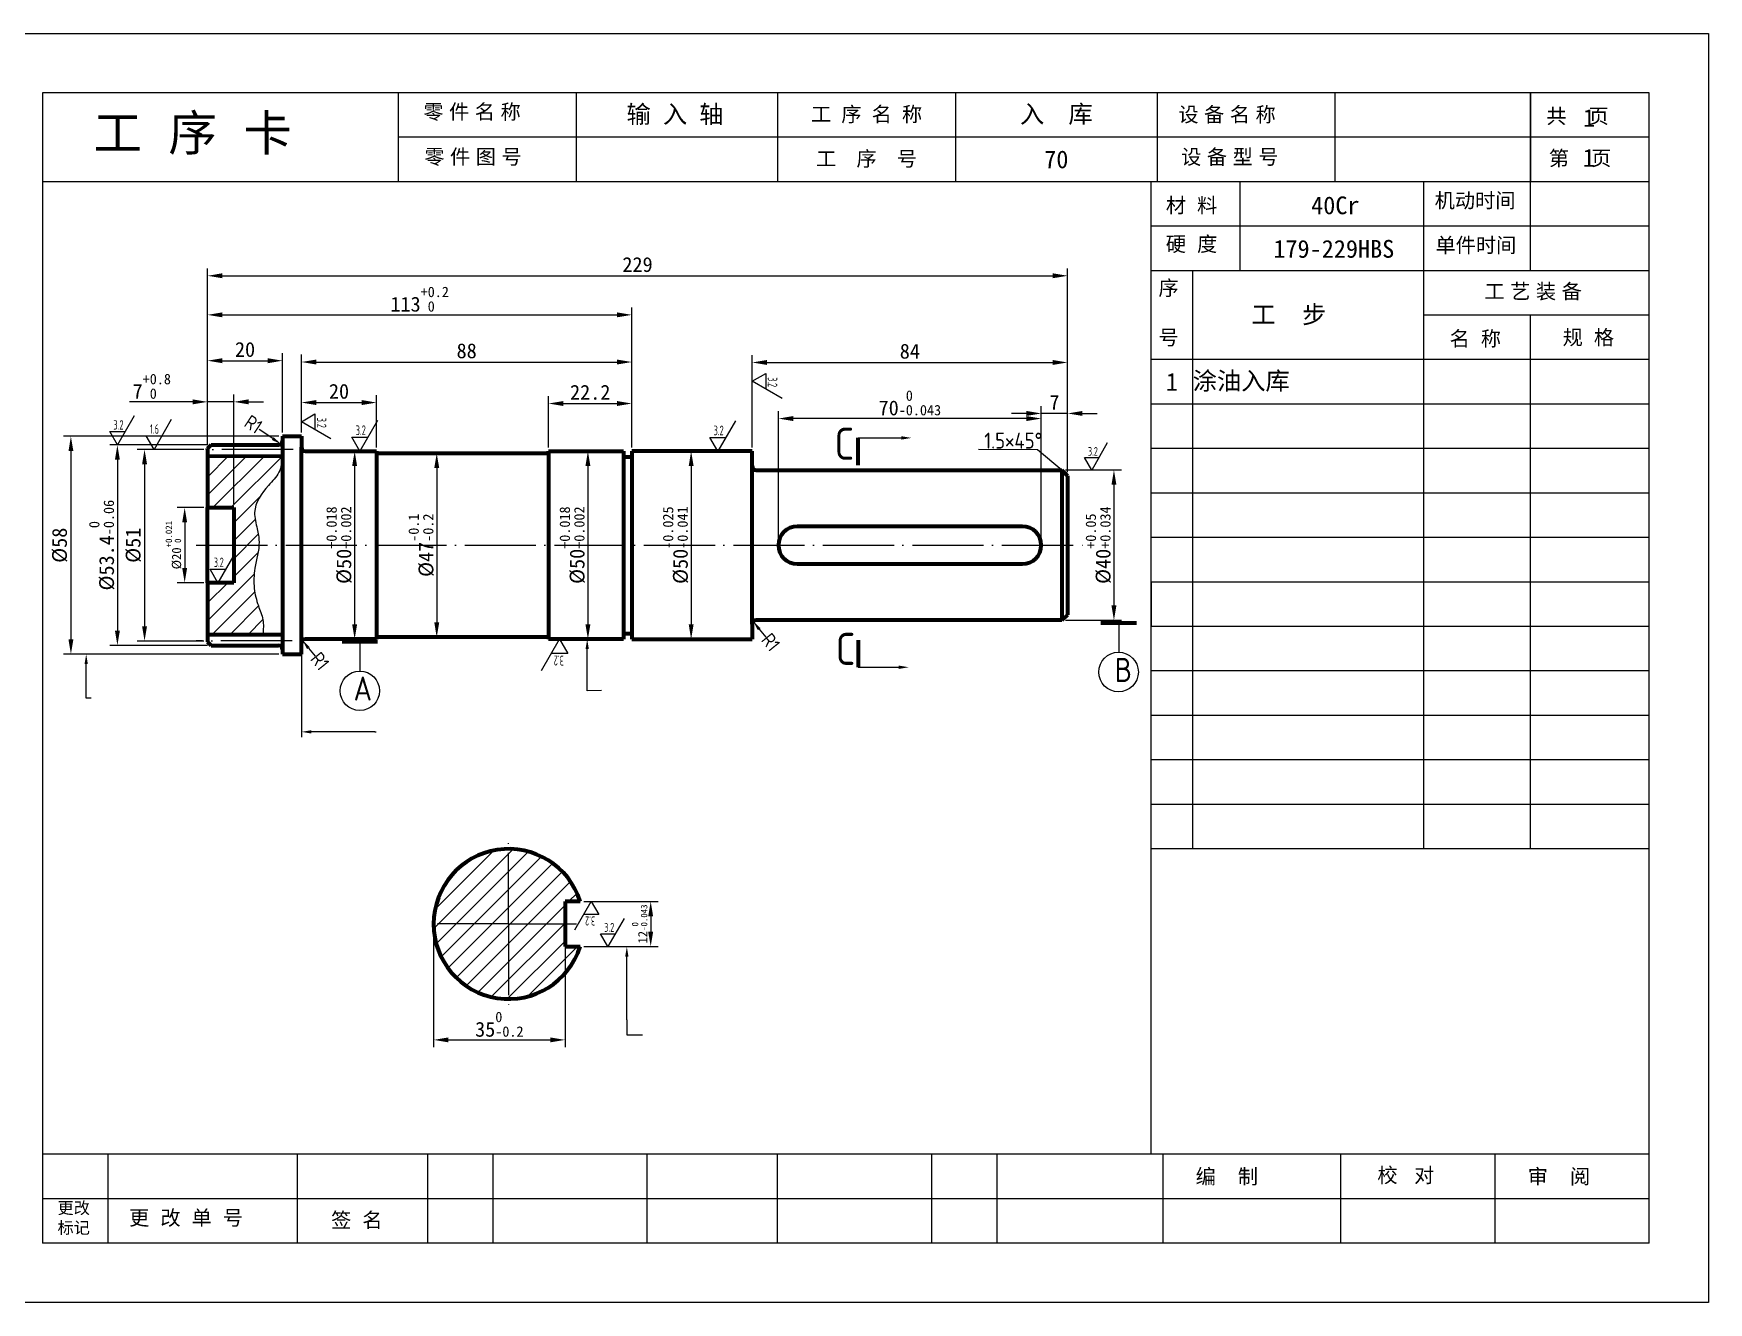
# Model space of a CAD drawing. Header units: millimetres. Extents: x -768 to 1998, y -1210 to -137.
# Drawn here: x 338.1 to 620.6, y -1039.4 to -825.4 of the extents above; entities that cross this region are included whole.
import ezdxf

# ---------------------------------------------------------------- set-up
doc = ezdxf.new("R2010")
doc.units = ezdxf.units.MM
doc.header["$LTSCALE"] = 0.5
doc.header["$MEASUREMENT"] = 0
doc.linetypes.add('ACAD_ISO04W100', pattern=[30, 24, -3, 0, -3])
doc.layers.add('bx', color=4, linetype='Continuous', plot=False)
doc.layers.add('xi', color=7, linetype='Continuous', lineweight=35)
doc.layers.add('粗实线', color=7, linetype='Continuous', lineweight=70)
for name, color, linetype in [('中心线', 255, 'ACAD_ISO04W100'), ('剖面线', 2, 'Continuous'), ('标注线', 3, 'Continuous'), ('细实线', 255, 'Continuous')]:
    doc.layers.add(name, color=color, linetype=linetype)
doc.styles.add('biaozhu', font='gbenor.shx', dxfattribs={"height": 5, "bigfont": 'gbcbig.shx'})
doc.styles.add('gbcbig1', font='gbenor.shx', dxfattribs={"width": 0.7, "height": 5, "bigfont": 'gbcbig.shx'})
doc.styles.get("Standard").update_dxf_attribs({"font": '', "height": 2.5})
doc.styles.get('Standard').set_extended_font_data('SimSun')
doc.dimstyles.new('ISO-25', dxfattribs={"dimtxt": 2.5, "dimasz": 2.5, "dimexe": 1.25, "dimexo": 0.625, "dimtad": 1, "dimdsep": 46, "dimtxsty": 'Standard', "dimcen": 2.5, "dimadec": 0, "dimazin": 0, "dimtp": 0.5, "dimtm": 0.3, "dimtfac": 1, "dimtmove": 0, "dimatfit": 3, "dimfxl": 1, "dimarcsym": 0})

# ---------------------------------------------------------------- blocks, each defined once
blk = doc.blocks.new('gxk1')
at = {"linetype": 'Continuous'}
for p, q in [((84, 7.5), (0, 7.5)), ((0, 0), (0, 7.5)), ((7, 0), (7, 7.5)), ((46, 0), (46, 7.5)), ((64, 0), (64, 7.5)), ((84, 0), (84, 7.5)), ((84, 0), (0, 0))]:
    blk.add_line(p, q, dxfattribs=at)
at = {"linetype": 'Continuous', "flags": 8}
for tag, p in [('XH', (0, 0)), ('GB', (7, 0)), ('MC', (46, 0)), ('GG', (64, 0))]:
    blk.add_attdef(tag, p, '', height=7, dxfattribs=at)
blk = doc.blocks.new('*D273')
at = {"layer": 'Defpoints', "color": 0, "transparency": 16777216}
for p in [(367.4, -905.39), (363.55, -918.06), (367.4, -918.06)]:
    blk.add_point(p, dxfattribs=at)
at = {"layer": '标注线', "color": 0, "lineweight": -2, "transparency": 16777216}
for p, q in [((366.77, -905.39), (362.3, -905.39)), ((363.55, -907.89), (363.55, -915.56)), ((366.77, -918.06), (362.3, -918.06))]:
    blk.add_line(p, q, dxfattribs=at)
at = {"layer": '标注线', "color": 0, "transparency": 16777216}
for points in [[(363.13, -907.89), (363.96, -907.89), (363.55, -905.39)], [(363.13, -915.56), (363.96, -915.56), (363.55, -918.06)]]:
    blk.add_solid(points, dxfattribs=at)
at = {"layer": '标注线', "color": 0, "transparency": 16777216, "insert": (361.67, -911.72), "char_height": 2.5, "attachment_point": 5, "rotation": 90}
blk.add_mtext('{\\H0.625x;%%C20\\H0.7x;\\S+0.021^  0;}', dxfattribs=at)
blk = doc.blocks.new('*D274')
at = {"layer": 'Defpoints', "color": 0, "transparency": 16777216}
for p in [(367.4, -895.58), (356.78, -927.89), (367.4, -927.89)]:
    blk.add_point(p, dxfattribs=at)
at = {"layer": '标注线', "color": 0, "lineweight": -2, "transparency": 16777216}
for p, q in [((366.77, -895.58), (355.53, -895.58)), ((356.78, -898.08), (356.78, -925.39)), ((366.77, -927.89), (355.53, -927.89))]:
    blk.add_line(p, q, dxfattribs=at)
at = {"layer": '标注线', "color": 0, "transparency": 16777216}
for points in [[(356.37, -898.08), (357.2, -898.08), (356.78, -895.58)], [(356.37, -925.39), (357.2, -925.39), (356.78, -927.89)]]:
    blk.add_solid(points, dxfattribs=at)
at = {"layer": '标注线', "color": 0, "transparency": 16777216, "insert": (354.91, -911.74), "char_height": 2.5, "attachment_point": 5, "rotation": 90}
blk.add_mtext('%%C51', dxfattribs=at)
blk = doc.blocks.new('*D275')
at = {"layer": 'Defpoints', "color": 0, "transparency": 16777216}
for p in [(368.03, -894.82), (352.2, -928.64), (368.03, -928.64)]:
    blk.add_point(p, dxfattribs=at)
at = {"layer": '标注线', "color": 0, "lineweight": -2, "transparency": 16777216}
for p, q in [((367.4, -894.82), (350.95, -894.82)), ((352.2, -897.32), (352.2, -926.14)), ((367.4, -928.64), (350.95, -928.64))]:
    blk.add_line(p, q, dxfattribs=at)
at = {"layer": '标注线', "color": 0, "transparency": 16777216}
for points in [[(351.79, -897.32), (352.62, -897.32), (352.2, -894.82)], [(351.79, -926.14), (352.62, -926.14), (352.2, -928.64)]]:
    blk.add_solid(points, dxfattribs=at)
at = {"layer": '标注线', "color": 0, "transparency": 16777216, "insert": (349.58, -911.73), "char_height": 2.5, "attachment_point": 5, "rotation": 90}
blk.add_mtext('%%C53.4{\\H0.7x;\\S 0^ -0.06;}', dxfattribs=at)
blk = doc.blocks.new('*D276')
at = {"layer": 'Defpoints', "color": 0, "transparency": 16777216}
for p in [(380.06, -893.37), (344.36, -930.1), (380.06, -930.1)]:
    blk.add_point(p, dxfattribs=at)
at = {"layer": '标注线', "color": 0, "lineweight": -2, "transparency": 16777216}
for p, q in [((379.44, -893.37), (343.11, -893.37)), ((344.36, -895.87), (344.36, -927.6)), ((379.44, -930.1), (343.11, -930.1))]:
    blk.add_line(p, q, dxfattribs=at)
at = {"layer": '标注线', "color": 0, "transparency": 16777216}
for points in [[(343.95, -895.87), (344.78, -895.87), (344.36, -893.37)], [(343.95, -927.6), (344.78, -927.6), (344.36, -930.1)]]:
    blk.add_solid(points, dxfattribs=at)
at = {"layer": '标注线', "color": 0, "transparency": 16777216, "insert": (342.49, -911.74), "char_height": 2.5, "attachment_point": 5, "rotation": 90}
blk.add_mtext('%%C58', dxfattribs=at)
blk = doc.blocks.new('*D277')
at = {"layer": 'Defpoints', "color": 0, "transparency": 16777216}
for p in [(371.83, -887.56), (367.4, -895.45), (371.83, -905.39)]:
    blk.add_point(p, dxfattribs=at)
at = {"layer": '标注线', "color": 0, "lineweight": -2, "transparency": 16777216}
for p, q in [((367.4, -894.83), (367.4, -886.31)), ((371.83, -904.77), (371.83, -886.31)), ((364.9, -887.56), (354.24, -887.56)), ((371.83, -887.56), (367.4, -887.56)), ((374.33, -887.56), (376.83, -887.56))]:
    blk.add_line(p, q, dxfattribs=at)
at = {"layer": '标注线', "color": 0, "transparency": 16777216}
for points in [[(364.9, -887.14), (364.9, -887.98), (367.4, -887.56)], [(374.33, -887.14), (374.33, -887.98), (371.83, -887.56)]]:
    blk.add_solid(points, dxfattribs=at)
at = {"layer": '标注线', "color": 0, "transparency": 16777216, "insert": (358, -884.94), "char_height": 2.5, "attachment_point": 5}
blk.add_mtext('7{\\H0.7x;\\S+0.8^  0;}', dxfattribs=at)
blk = doc.blocks.new('*D278')
at = {"layer": 'Defpoints', "color": 0, "transparency": 16777216}
for p in [(380.06, -880.62), (367.4, -895.45), (380.06, -893.37)]:
    blk.add_point(p, dxfattribs=at)
at = {"layer": '标注线', "color": 0, "lineweight": -2, "transparency": 16777216}
for p, q in [((367.4, -894.83), (367.4, -879.37)), ((369.9, -880.62), (377.56, -880.62)), ((380.06, -892.74), (380.06, -879.37))]:
    blk.add_line(p, q, dxfattribs=at)
at = {"layer": '标注线', "color": 0, "transparency": 16777216}
for points in [[(369.9, -880.2), (369.9, -881.04), (367.4, -880.62)], [(377.56, -880.2), (377.56, -881.04), (380.06, -880.62)]]:
    blk.add_solid(points, dxfattribs=at)
at = {"layer": '标注线', "color": 0, "transparency": 16777216, "insert": (373.73, -878.74), "char_height": 2.5, "attachment_point": 5}
blk.add_mtext('20', dxfattribs=at)
blk = doc.blocks.new('*D279')
at = {"layer": 'Defpoints', "color": 0, "transparency": 16777216}
for p in [(395.91, -887.68), (383.24, -893.37), (395.91, -895.89)]:
    blk.add_point(p, dxfattribs=at)
at = {"layer": '标注线', "color": 0, "lineweight": -2, "transparency": 16777216}
for p, q in [((383.24, -892.74), (383.24, -886.43)), ((395.91, -895.27), (395.91, -886.43)), ((385.74, -887.68), (393.41, -887.68))]:
    blk.add_line(p, q, dxfattribs=at)
at = {"layer": '标注线', "color": 0, "transparency": 16777216}
for points in [[(385.74, -887.26), (385.74, -888.1), (383.24, -887.68)], [(393.41, -887.26), (393.41, -888.1), (395.91, -887.68)]]:
    blk.add_solid(points, dxfattribs=at)
at = {"layer": '标注线', "color": 0, "transparency": 16777216, "insert": (389.58, -885.8), "char_height": 2.5, "attachment_point": 5}
blk.add_mtext('20', dxfattribs=at)
blk = doc.blocks.new('*D280')
at = {"layer": 'Defpoints', "color": 0, "transparency": 16777216}
for p in [(438.97, -880.84), (383.24, -892.95), (438.97, -895.89)]:
    blk.add_point(p, dxfattribs=at)
at = {"layer": '标注线', "color": 0, "lineweight": -2, "transparency": 16777216}
for p, q in [((383.24, -892.32), (383.24, -879.59)), ((385.74, -880.84), (436.47, -880.84)), ((438.97, -895.27), (438.97, -879.59))]:
    blk.add_line(p, q, dxfattribs=at)
at = {"layer": '标注线', "color": 0, "transparency": 16777216}
for points in [[(385.74, -880.43), (385.74, -881.26), (383.24, -880.84)], [(436.47, -880.43), (436.47, -881.26), (438.97, -880.84)]]:
    blk.add_solid(points, dxfattribs=at)
at = {"layer": '标注线', "color": 0, "transparency": 16777216, "insert": (411.11, -878.97), "char_height": 2.5, "attachment_point": 5}
blk.add_mtext('88', dxfattribs=at)
blk = doc.blocks.new('*D281')
at = {"layer": 'Defpoints', "color": 0, "transparency": 16777216}
for p in [(438.97, -887.84), (424.92, -895.89), (438.97, -895.89)]:
    blk.add_point(p, dxfattribs=at)
at = {"layer": '标注线', "color": 0, "lineweight": -2, "transparency": 16777216}
for p, q in [((424.92, -895.27), (424.92, -886.59)), ((438.97, -895.27), (438.97, -886.59)), ((427.42, -887.84), (436.47, -887.84))]:
    blk.add_line(p, q, dxfattribs=at)
at = {"layer": '标注线', "color": 0, "transparency": 16777216}
for points in [[(427.42, -887.42), (427.42, -888.26), (424.92, -887.84)], [(436.47, -887.42), (436.47, -888.26), (438.97, -887.84)]]:
    blk.add_solid(points, dxfattribs=at)
at = {"layer": '标注线', "color": 0, "transparency": 16777216, "insert": (431.95, -885.96), "char_height": 2.5, "attachment_point": 5}
blk.add_mtext('22.2', dxfattribs=at)
blk = doc.blocks.new('*D282')
at = {"layer": 'Defpoints', "color": 0, "transparency": 16777216}
for p in [(438.97, -872.89), (367.4, -895.45), (438.97, -895.89)]:
    blk.add_point(p, dxfattribs=at)
at = {"layer": '标注线', "color": 0, "lineweight": -2, "transparency": 16777216}
for p, q in [((367.4, -894.83), (367.4, -871.64)), ((369.9, -872.89), (436.47, -872.89)), ((438.97, -895.27), (438.97, -871.64))]:
    blk.add_line(p, q, dxfattribs=at)
at = {"layer": '标注线', "color": 0, "transparency": 16777216}
for points in [[(369.9, -872.47), (369.9, -873.3), (367.4, -872.89)], [(436.47, -872.47), (436.47, -873.3), (438.97, -872.89)]]:
    blk.add_solid(points, dxfattribs=at)
at = {"layer": '标注线', "color": 0, "transparency": 16777216, "insert": (403.18, -870.26), "char_height": 2.5, "attachment_point": 5}
blk.add_mtext('113{\\H0.7x;\\S+0.2^  0;}', dxfattribs=at)
blk = doc.blocks.new('*D283')
at = {"layer": 'Defpoints', "color": 0, "transparency": 16777216}
for p in [(512.47, -866.3), (367.4, -895.45), (512.47, -900.02)]:
    blk.add_point(p, dxfattribs=at)
at = {"layer": '标注线', "color": 0, "lineweight": -2, "transparency": 16777216}
for p, q in [((367.4, -894.83), (367.4, -865.05)), ((369.9, -866.3), (509.97, -866.3)), ((512.47, -899.39), (512.47, -865.05))]:
    blk.add_line(p, q, dxfattribs=at)
at = {"layer": '标注线', "color": 0, "transparency": 16777216}
for points in [[(369.9, -865.88), (369.9, -866.71), (367.4, -866.3)], [(509.97, -865.88), (509.97, -866.71), (512.47, -866.3)]]:
    blk.add_solid(points, dxfattribs=at)
at = {"layer": '标注线', "color": 0, "transparency": 16777216, "insert": (439.93, -864.42), "char_height": 2.5, "attachment_point": 5}
blk.add_mtext('229', dxfattribs=at)
blk = doc.blocks.new('*D284')
at = {"layer": 'Defpoints', "color": 0, "transparency": 16777216}
for p in [(512.47, -880.92), (459.25, -895.89), (512.47, -900.02)]:
    blk.add_point(p, dxfattribs=at)
at = {"layer": '标注线', "color": 0, "lineweight": -2, "transparency": 16777216}
for p, q in [((459.25, -895.27), (459.25, -879.67)), ((461.75, -880.92), (509.97, -880.92)), ((512.47, -899.39), (512.47, -879.67))]:
    blk.add_line(p, q, dxfattribs=at)
at = {"layer": '标注线', "color": 0, "transparency": 16777216}
for points in [[(461.75, -880.5), (461.75, -881.33), (459.25, -880.92)], [(509.97, -880.5), (509.97, -881.33), (512.47, -880.92)]]:
    blk.add_solid(points, dxfattribs=at)
at = {"layer": '标注线', "color": 0, "transparency": 16777216, "insert": (485.86, -879.04), "char_height": 2.5, "attachment_point": 5}
blk.add_mtext('84', dxfattribs=at)
blk = doc.blocks.new('*D285')
at = {"layer": 'Defpoints', "color": 0, "transparency": 16777216}
for p in [(463.69, -890.38), (463.69, -911.74), (508.03, -911.73)]:
    blk.add_point(p, dxfattribs=at)
at = {"layer": '标注线', "color": 0, "lineweight": -2, "transparency": 16777216}
for p, q in [((463.69, -911.11), (463.69, -889.13)), ((508.03, -911.1), (508.03, -889.13)), ((505.53, -890.38), (466.19, -890.38))]:
    blk.add_line(p, q, dxfattribs=at)
at = {"layer": '标注线', "color": 0, "transparency": 16777216}
for points in [[(466.19, -889.96), (466.19, -890.79), (463.69, -890.38)], [(505.53, -889.96), (505.53, -890.79), (508.03, -890.38)]]:
    blk.add_solid(points, dxfattribs=at)
at = {"layer": '标注线', "color": 0, "transparency": 16777216, "insert": (485.86, -887.75), "char_height": 2.5, "attachment_point": 5}
blk.add_mtext('70{\\H0.7x;\\S 0^ -0.043;}', dxfattribs=at)
blk = doc.blocks.new('*D286')
at = {"layer": 'Defpoints', "color": 0, "transparency": 16777216}
for p in [(508.03, -889.51), (508.03, -900.02), (512.47, -900.02)]:
    blk.add_point(p, dxfattribs=at)
at = {"layer": '标注线', "color": 0, "lineweight": -2, "transparency": 16777216}
for p, q in [((505.53, -889.51), (503.03, -889.51)), ((508.03, -899.39), (508.03, -888.26)), ((512.47, -889.51), (508.03, -889.51)), ((512.47, -899.39), (512.47, -888.26)), ((514.97, -889.51), (517.47, -889.51))]:
    blk.add_line(p, q, dxfattribs=at)
at = {"layer": '标注线', "color": 0, "transparency": 16777216}
for points in [[(505.53, -889.1), (505.53, -889.93), (508.03, -889.51)], [(514.97, -889.1), (514.97, -889.93), (512.47, -889.51)]]:
    blk.add_solid(points, dxfattribs=at)
at = {"layer": '标注线', "color": 0, "transparency": 16777216, "insert": (510.25, -887.64), "char_height": 2.5, "attachment_point": 5}
blk.add_mtext('7', dxfattribs=at)
blk = doc.blocks.new('*D287')
at = {"layer": 'Defpoints', "color": 0, "transparency": 16777216}
for p in [(392.22, -895.89), (392.22, -927.57), (392.22, -927.57)]:
    blk.add_point(p, dxfattribs=at)
at = {"layer": '标注线', "color": 0, "lineweight": -2, "transparency": 16777216}
for p, q in [((392.84, -895.89), (393.47, -895.89)), ((392.22, -898.39), (392.22, -925.07)), ((391.59, -927.57), (390.97, -927.57))]:
    blk.add_line(p, q, dxfattribs=at)
at = {"layer": '标注线', "color": 0, "transparency": 16777216}
for points in [[(391.8, -898.39), (392.63, -898.39), (392.22, -895.89)], [(391.8, -925.07), (392.63, -925.07), (392.22, -927.57)]]:
    blk.add_solid(points, dxfattribs=at)
at = {"layer": '标注线', "color": 0, "transparency": 16777216, "insert": (389.6, -911.73), "char_height": 2.5, "attachment_point": 5, "rotation": 90}
blk.add_mtext('%%C50{\\H0.7x;\\S+0.018^ +0.002;}', dxfattribs=at)
blk = doc.blocks.new('*D288')
at = {"layer": 'Defpoints', "color": 0, "transparency": 16777216}
for p in [(409.58, -896.22), (406.06, -927.26), (409.58, -927.26)]:
    blk.add_point(p, dxfattribs=at)
at = {"layer": '标注线', "color": 0, "lineweight": -2, "transparency": 16777216}
for p, q in [((408.95, -896.22), (404.81, -896.22)), ((406.06, -898.72), (406.06, -924.76)), ((408.95, -927.26), (404.81, -927.26))]:
    blk.add_line(p, q, dxfattribs=at)
at = {"layer": '标注线', "color": 0, "transparency": 16777216}
for points in [[(405.65, -898.72), (406.48, -898.72), (406.06, -896.22)], [(405.65, -924.76), (406.48, -924.76), (406.06, -927.26)]]:
    blk.add_solid(points, dxfattribs=at)
at = {"layer": '标注线', "color": 0, "transparency": 16777216, "insert": (403.45, -911.74), "char_height": 2.5, "attachment_point": 5, "rotation": 90}
blk.add_mtext('%%C47{\\H0.7x;\\S-0.1^ -0.2;}', dxfattribs=at)
blk = doc.blocks.new('*D289')
at = {"layer": 'Defpoints', "color": 0, "transparency": 16777216}
for p in [(431.56, -895.89), (431.56, -927.57), (431.56, -927.57)]:
    blk.add_point(p, dxfattribs=at)
at = {"layer": '标注线', "color": 0, "lineweight": -2, "transparency": 16777216}
for p, q in [((432.18, -895.89), (432.81, -895.89)), ((431.56, -898.39), (431.56, -925.07)), ((430.93, -927.57), (430.31, -927.57))]:
    blk.add_line(p, q, dxfattribs=at)
at = {"layer": '标注线', "color": 0, "transparency": 16777216}
for points in [[(431.14, -898.39), (431.98, -898.39), (431.56, -895.89)], [(431.14, -925.07), (431.98, -925.07), (431.56, -927.57)]]:
    blk.add_solid(points, dxfattribs=at)
at = {"layer": '标注线', "color": 0, "transparency": 16777216, "insert": (428.94, -911.73), "char_height": 2.5, "attachment_point": 5, "rotation": 90}
blk.add_mtext('%%C50{\\H0.7x;\\S+0.018^ +0.002;}', dxfattribs=at)
blk = doc.blocks.new('*D290')
at = {"layer": 'Defpoints', "color": 0, "transparency": 16777216}
for p in [(453.47, -895.89), (448.97, -927.57), (453.47, -927.57)]:
    blk.add_point(p, dxfattribs=at)
at = {"layer": '标注线', "color": 0, "lineweight": -2, "transparency": 16777216}
for p, q in [((452.85, -895.89), (447.72, -895.89)), ((448.97, -898.39), (448.97, -925.07)), ((452.85, -927.57), (447.72, -927.57))]:
    blk.add_line(p, q, dxfattribs=at)
at = {"layer": '标注线', "color": 0, "transparency": 16777216}
for points in [[(448.56, -898.39), (449.39, -898.39), (448.97, -895.89)], [(448.56, -925.07), (449.39, -925.07), (448.97, -927.57)]]:
    blk.add_solid(points, dxfattribs=at)
at = {"layer": '标注线', "color": 0, "transparency": 16777216, "insert": (446.36, -911.73), "char_height": 2.5, "attachment_point": 5, "rotation": 90}
blk.add_mtext('%%C50{\\H0.7x;\\S-0.025^ -0.041;}', dxfattribs=at)
blk = doc.blocks.new('*D291')
at = {"layer": 'Defpoints', "color": 0, "transparency": 16777216}
for p in [(511.51, -899.05), (511.51, -924.4), (520.28, -924.4)]:
    blk.add_point(p, dxfattribs=at)
at = {"layer": '标注线', "color": 0, "lineweight": -2, "transparency": 16777216}
for p, q in [((512.14, -899.05), (521.53, -899.05)), ((520.28, -901.55), (520.28, -921.9)), ((512.14, -924.4), (521.53, -924.4))]:
    blk.add_line(p, q, dxfattribs=at)
at = {"layer": '标注线', "color": 0, "transparency": 16777216}
for points in [[(519.87, -901.55), (520.7, -901.55), (520.28, -899.05)], [(519.87, -921.9), (520.7, -921.9), (520.28, -924.4)]]:
    blk.add_solid(points, dxfattribs=at)
at = {"layer": '标注线', "color": 0, "transparency": 16777216, "insert": (517.66, -911.73), "char_height": 2.5, "attachment_point": 5, "rotation": 90}
blk.add_mtext('%%C40{\\H0.7x;\\S+0.05^ +0.034;}', dxfattribs=at)
blk = doc.blocks.new('粗糙度3.2')
at = {"layer": '标注线'}
for p, q in [((6.3, 10.95), (0, 0)), ((0, 0), (-2.89, 4.98)), ((-2.89, 4.98), (2.86, 4.98))]:
    blk.add_line(p, q, dxfattribs=at)
at = {"layer": '标注线', "insert": (-1.52, 9.25), "char_height": 3.5, "attachment_point": 1, "style": 'gbcbig1'}
blk.add_mtext_dynamic_manual_height_columns('3.2', width=18.0586, gutter_width=25, heights=[0], dxfattribs=at)
blk = doc.blocks.new('*D294')
at = {"layer": 'Defpoints', "color": 0, "transparency": 16777216}
for p in [(405.54, -975.6), (427.7, -975.61), (427.7, -995.16)]:
    blk.add_point(p, dxfattribs=at)
at = {"layer": '标注线', "color": 0, "lineweight": -2, "transparency": 16777216}
for p, q in [((405.54, -976.23), (405.54, -996.41)), ((427.7, -976.24), (427.7, -996.41)), ((408.04, -995.16), (425.2, -995.16))]:
    blk.add_line(p, q, dxfattribs=at)
at = {"layer": '标注线', "color": 0, "transparency": 16777216}
for points in [[(408.04, -994.74), (408.04, -995.57), (405.54, -995.16)], [(425.2, -994.74), (425.2, -995.57), (427.7, -995.16)]]:
    blk.add_solid(points, dxfattribs=at)
at = {"layer": '标注线', "color": 0, "transparency": 16777216, "insert": (416.62, -992.54), "char_height": 2.5, "attachment_point": 5}
blk.add_mtext('35{\\H0.7x;\\S0^ -0.2;}', dxfattribs=at)
blk = doc.blocks.new('*D295')
at = {"layer": 'Defpoints', "color": 0, "transparency": 16777216}
for p in [(430.26, -971.81), (430.27, -979.42), (442.15, -979.42)]:
    blk.add_point(p, dxfattribs=at)
at = {"layer": '标注线', "color": 0, "lineweight": -2, "transparency": 16777216}
for p, q in [((430.88, -971.81), (443.4, -971.81)), ((442.15, -974.31), (442.15, -976.92)), ((430.9, -979.42), (443.4, -979.42))]:
    blk.add_line(p, q, dxfattribs=at)
at = {"layer": '标注线', "color": 0, "transparency": 16777216}
for points in [[(441.73, -974.31), (442.56, -974.31), (442.15, -971.81)], [(441.73, -976.92), (442.56, -976.92), (442.15, -979.42)]]:
    blk.add_solid(points, dxfattribs=at)
at = {"layer": '标注线', "color": 0, "transparency": 16777216, "insert": (440.27, -975.61), "char_height": 2.5, "attachment_point": 5, "rotation": 90}
blk.add_mtext('{\\H0.625x;12\\H0.7x;\\S 0^ -0.043;}', dxfattribs=at)

msp = doc.modelspace()

# ---------------------------------------------------------------- hatches: boundary and pattern name
at = {"layer": '剖面线'}
h = msp.add_hatch(dxfattribs=at)
h.set_pattern_fill('ANSI31', color=256, scale=0.675523)
h.set_pattern_definition([(45, (309.9743, -1042.5975), (-1.516593, 1.516593), [])])
edge = h.paths.add_edge_path()
edge.add_line((367.39514, -896.68046), (380.0612, -896.7041))
edge.add_spline(control_points=[(380.0612, -896.7041), (379.95699, -897.66931), (379.74799, -899.60521), (377.07443, -902.11637), (374.83725, -905.41456), (375.7768, -908.79161), (376.35405, -911.92324), (375.28515, -915.2397), (375.11909, -918.90034), (375.84045, -921.79153), (376.95979, -924.25053), (376.81095, -925.93124), (376.73695, -926.76691)], knot_values=[0, 0, 0, 0, 2.807223321, 5.63037641, 10.774425113, 13.543407213, 15.776166075, 20.267884663, 23.689929545, 26.653393038, 29.153542755, 31.625985749, 31.625985749, 31.625985749, 31.625985749], degree=3, periodic=0)
edge.add_line((376.73695, -926.76691), (367.39514, -926.76691))
edge.add_line((367.39514, -926.76691), (367.39514, -918.05671))
edge.add_line((367.39514, -918.05671), (371.82725, -918.05671))
edge.add_line((371.82725, -918.05671), (371.82725, -905.39065))
edge.add_line((371.82725, -905.39065), (367.39514, -905.39065))
edge.add_line((367.39514, -905.39065), (367.39514, -896.68046))
h = msp.add_hatch(dxfattribs=at)
h.set_pattern_fill('ANSI31', color=256, scale=0.675523)
h.set_pattern_definition([(45, (363.0448, -1024.9366), (-1.516593, 1.516593), [])])
edge = h.paths.add_edge_path()
edge.add_arc((418.18978, -975.60648), 12.6539, 17.481332, 342.4641439)
edge.add_line((430.25563, -979.41913), (427.69844, -979.41913))
edge.add_line((427.69844, -979.41913), (427.69844, -971.80531))
edge.add_line((427.69844, -971.80531), (430.25925, -971.80531))

# ---------------------------------------------------------------- linework, layer by layer
at = {"color": 0, "linetype": 'ByBlock'}
for p, q in [((610.56291, -835.44169), (339.56291, -835.44169)), ((339.56291, -835.44169), (339.56291, -1029.44169)), ((399.56291, -835.44169), (399.56291, -850.44169)), ((429.56291, -835.44169), (429.56291, -850.44169)), ((463.56291, -835.44169), (463.56291, -850.44169)), ((493.56291, -835.44169), (493.56291, -850.44169)), ((527.56291, -835.44169), (527.56291, -850.44169)), ((557.56291, -835.44169), (557.56291, -850.44169)), ((590.56291, -865.44169), (590.56291, -835.44169)), ((590.56291, -835.44169), (590.56291, -850.44169)), ((610.56291, -1029.44169), (610.56291, -835.44169)), ((610.56291, -842.94169), (399.56291, -842.94169)), ((610.56291, -850.44169), (339.56291, -850.44169)), ((526.56291, -1014.44169), (526.56291, -850.44169)), ((541.56291, -865.44169), (541.56291, -850.44169)), ((572.56291, -880.44169), (572.56291, -850.44169)), ((610.56291, -857.94169), (526.56291, -857.94169)), ((610.56291, -865.44169), (526.56291, -865.44169)), ((533.56291, -880.44169), (533.56291, -865.44169)), ((610.56291, -872.94169), (572.56291, -872.94169)), ((590.56291, -880.44169), (590.56291, -872.94169)), ((610.56291, -880.44169), (526.56291, -880.44169)), ((526.56291, -917.94169), (526.56291, -925.44169)), ((610.56291, -1014.44169), (339.56291, -1014.44169)), ((350.56291, -1014.44169), (350.56291, -1029.44169)), ((382.56291, -1029.44169), (382.56291, -1014.44169)), ((404.56291, -1029.44169), (404.56291, -1014.44169)), ((415.56291, -1029.44169), (415.56291, -1014.44169)), ((441.56291, -1029.44169), (441.56291, -1014.44169)), ((463.56291, -1029.44169), (463.56291, -1014.44169)), ((489.56291, -1029.44169), (489.56291, -1014.44169)), ((500.56291, -1029.44169), (500.56291, -1014.44169)), ((528.56291, -1029.44169), (528.56291, -1014.44169)), ((558.56291, -1029.44169), (558.56291, -1014.44169)), ((584.56291, -1029.44169), (584.56291, -1014.44169)), ((610.56291, -1021.94169), (339.56291, -1021.94169)), ((610.56291, -1029.44169), (339.56291, -1029.44169))]:
    msp.add_line(p, q, dxfattribs=at)
at = {"layer": 'bx', "color": 0, "linetype": 'ByBlock'}
msp.add_lwpolyline([(309.56291, -825.44169), (620.56291, -825.44169), (620.56291, -1039.44169), (309.56291, -1039.44169)], close=True, dxfattribs=at)
at = {"layer": '中心线'}
for p, q in [((381.82499, -895.58408), (365.5003, -895.58408)), ((365.5003, -911.72976), (515.70692, -911.72976)), ((381.65814, -927.88693), (365.5003, -927.88693)), ((418.18978, -975.60648), (418.18978, -961.04558)), ((418.18978, -975.60648), (404.78469, -975.60648)), ((418.18978, -975.60648), (429.66421, -975.60648)), ((418.18978, -975.60648), (418.18978, -990.17886))]:
    msp.add_line(p, q, dxfattribs=at)
at = {"layer": '标注线'}
for p, q in [((459.25143, -884.09749), (461.54422, -882.76467)), ((464.29973, -886.99955), (459.25143, -884.09749)), ((461.54422, -882.76467), (461.54422, -885.41464)), ((383.24291, -890.91352), (385.50666, -889.59759)), ((385.50666, -889.59759), (385.50666, -892.21398)), ((361.29177, -890.5511), (358.39852, -895.58408)), ((378.4031, -893.75807), (376.10376, -892.23575)), ((388.22725, -893.7788), (383.24291, -890.91352)), ((396.08934, -890.70955), (393.10893, -895.89415)), ((456.42756, -890.75335), (453.47233, -895.89415)), ((358.39852, -895.58408), (357.06975, -893.29825)), ((357.06975, -893.29825), (359.71167, -893.29825)), ((393.10893, -895.89415), (391.74013, -893.53945)), ((391.74013, -893.53945), (394.46164, -893.53945)), ((453.47233, -895.89415), (452.11509, -893.55934)), ((452.11509, -893.55934), (454.81361, -893.55934)), ((477.13658, -898.24159), (477.13658, -893.64385)), ((477.13658, -893.64385), (484.45087, -893.64385)), ((519.1669, -894.46576), (516.53072, -899.05154)), ((507.37772, -895.63205), (497.41646, -895.6084)), ((511.5126, -899.05154), (507.37772, -895.63205)), ((516.53072, -899.05154), (515.32002, -896.96881)), ((515.32002, -896.96881), (517.7272, -896.96881)), ((372.05859, -913.03257), (369.17042, -918.05671)), ((369.17042, -918.05671), (367.84398, -915.77489)), ((367.84398, -915.77489), (370.48126, -915.77489)), ((460.44926, -925.89353), (461.58994, -927.25669)), ((384.4166, -929.08606), (385.55728, -930.44922)), ((423.72794, -932.85648), (426.76957, -927.56538)), ((426.76957, -927.56538), (428.16649, -929.96845)), ((431.44082, -936.27557), (431.44082, -929.25418)), ((477.13658, -927.76803), (477.13658, -932.31397)), ((346.93625, -937.503), (346.93625, -931.79212)), ((383.24291, -930.10332), (383.24291, -944.11637)), ((428.16649, -929.96845), (425.38908, -929.96845)), ((477.13658, -932.31397), (483.98773, -932.31397)), ((347.76314, -937.503), (346.93625, -937.503)), ((433.85986, -936.26375), (431.44082, -936.27557)), ((395.60973, -943.21049), (384.93172, -943.21049)), ((395.60973, -943.21049), (395.84885, -943.21049)), ((429.34112, -976.61655), (432.1069, -971.80531)), ((432.1069, -971.80531), (433.37714, -973.99044)), ((433.37714, -973.99044), (430.85161, -973.99044)), ((434.94275, -979.41913), (433.69544, -977.27342)), ((433.69544, -977.27342), (436.1754, -977.27342)), ((437.65864, -974.69469), (434.94275, -979.41913)), ((438.12446, -991.78595), (438.12446, -981.10794)), ((438.12446, -991.78595), (438.12446, -994.30158)), ((438.12446, -994.30158), (440.76914, -994.29618))]:
    msp.add_line(p, q, dxfattribs=at)
for points in [[(378.55848, -893.52338), (378.24772, -893.99276), (379.81126, -894.69037)], [(484.45087, -893.36238), (484.45087, -893.92531), (486.13968, -893.64385)], [(460.675, -925.72541), (460.22352, -926.06165), (459.44053, -924.53908)], [(384.64234, -928.91794), (384.19086, -929.25419), (383.40787, -927.73161)], [(431.15935, -929.25418), (431.72228, -929.25418), (431.44082, -927.56538)], [(346.65478, -931.79212), (347.21771, -931.79212), (346.93625, -930.10332)], [(483.98773, -932.0325), (483.98773, -932.59543), (485.67654, -932.31397)], [(384.93172, -943.49196), (384.93172, -942.92902), (383.24291, -943.21049)], [(437.843, -981.10794), (438.40593, -981.10794), (438.12446, -979.41913)]]:
    msp.add_solid(points, dxfattribs=at)
at = {"layer": '粗实线'}
for p, q in [((367.39514, -895.45303), (368.02675, -894.82142)), ((367.39514, -895.58408), (367.39514, -895.45303)), ((368.02675, -894.82142), (379.38568, -894.82142)), ((380.0612, -893.36837), (380.0612, -894.1459)), ((380.0612, -893.36837), (383.24291, -893.36837)), ((380.0612, -894.1459), (380.0612, -926.76691)), ((383.24291, -893.36837), (383.24291, -895.21863)), ((383.24291, -928.2409), (383.24291, -895.21863)), ((477.13658, -898.24159), (477.13658, -893.64385)), ((367.39514, -895.58408), (367.39514, -896.68046)), ((367.39514, -896.68046), (367.39514, -905.39065)), ((367.39514, -896.68046), (380.0612, -896.7041)), ((383.91844, -895.89415), (395.90897, -895.89415)), ((395.90897, -895.89415), (395.90897, -927.56538)), ((395.90897, -896.2157), (424.92269, -896.2157)), ((424.92269, -896.2157), (424.92269, -895.89415)), ((424.92269, -895.89415), (437.58943, -895.89415)), ((424.92269, -896.2157), (424.92269, -927.56538)), ((437.58943, -895.89415), (437.58943, -926.62437)), ((437.58943, -896.83515), (438.97155, -896.83515)), ((438.97155, -895.89415), (438.97155, -927.56538)), ((459.25143, -895.89415), (438.97155, -895.89415)), ((459.25143, -898.37602), (459.25143, -895.89415)), ((459.25143, -925.07134), (459.25143, -898.37602)), ((459.92695, -899.05154), (511.5126, -899.05154)), ((511.5126, -899.05154), (511.5126, -924.39582)), ((511.5126, -899.05154), (512.46576, -900.01687)), ((512.46576, -900.01687), (512.46576, -923.45482)), ((367.39514, -905.39065), (371.82725, -905.39065)), ((367.39514, -918.05671), (367.39514, -905.39065)), ((371.82725, -905.39065), (371.82725, -918.05671)), ((504.8641, -908.57237), (466.85377, -908.57237)), ((466.85377, -914.89932), (504.8641, -914.89932)), ((371.82725, -918.05671), (367.39514, -918.05671)), ((367.39514, -918.05671), (367.39514, -926.76691)), ((512.46576, -923.45482), (511.5126, -924.39582)), ((437.58943, -926.62437), (437.58943, -927.56538)), ((437.58943, -926.62437), (438.97155, -926.62437)), ((459.25143, -925.07134), (459.25143, -927.56538)), ((511.5126, -924.39582), (459.92695, -924.39582)), ((518.09017, -924.80114), (524.08341, -924.80114)), ((367.39514, -926.76691), (376.73695, -926.76691)), ((367.39514, -926.76691), (367.39514, -928.01798)), ((367.39514, -928.01798), (368.02675, -928.63811)), ((368.02675, -928.63811), (379.38568, -928.63811)), ((376.73695, -926.76691), (380.0612, -926.76691)), ((380.0612, -926.76691), (380.0612, -929.31363)), ((380.0612, -929.31363), (380.0612, -930.10332)), ((383.24291, -930.10332), (383.24291, -928.2409)), ((395.90897, -927.56538), (383.91844, -927.56538)), ((390.09407, -927.95853), (396.07583, -927.95853)), ((424.92269, -927.25599), (395.90897, -927.25599)), ((437.58943, -927.56538), (424.92269, -927.56538)), ((438.97155, -927.56538), (459.25143, -927.56538)), ((477.13658, -927.76803), (477.13658, -932.31397)), ((380.0612, -930.10332), (383.24291, -930.10332)), ((430.25925, -971.80531), (427.69844, -971.80531)), ((427.69844, -971.80531), (427.69844, -979.41913)), ((427.69844, -979.41913), (430.25563, -979.41913))]:
    msp.add_line(p, q, dxfattribs=at)
for centre, radius, start, end in [((379.38568, -894.1459), 0.67552, 270, 0), ((383.91844, -895.21863), 0.67552, 180, 270), ((459.92695, -898.37602), 0.67552, 180, 270), ((466.85377, -911.73584), 3.16347, 90, 270), ((504.8641, -911.73584), 3.16347, 270, 90), ((459.92695, -925.07134), 0.67552, 90, 180), ((379.38568, -929.31363), 0.67552, 0, 90), ((383.91844, -928.2409), 0.67552, 90, 180), ((418.18978, -975.60648), 12.6539, 17.481332, 342.4641439)]:
    msp.add_arc(centre, radius, start, end, dxfattribs=at)
at = {"layer": '细实线'}
for p, q in [((521.08679, -924.80114), (521.09287, -929.78177)), ((393.09677, -927.97069), (393.09677, -932.96348))]:
    msp.add_line(p, q, dxfattribs=at)
for centre, radius in [((521.0635, -933.11818), 3.33654), ((393.09472, -936.28518), 3.3217)]:
    msp.add_circle(centre, radius, dxfattribs=at)
msp.add_spline([(380.0612, -896.7041), (379.45323, -899.4447), (377.69011, -901.64961), (375.34882, -906.22996), (375.77771, -908.96552), (376.09351, -911.17583), (375.40212, -915.61402), (375.28897, -919.03419), (375.97428, -921.91733), (376.74877, -924.29449), (376.73695, -926.76691)], degree=3, dxfattribs=at)

# ---------------------------------------------------------------- block references
at = {"color": 0, "linetype": 'ByBlock'}
for p in [(526.56291, -887.94169), (526.56291, -895.44169), (526.56291, -902.94169), (526.56291, -910.44169), (526.56291, -917.94169), (526.56291, -925.44169), (526.56291, -932.94169), (526.56291, -940.44169), (526.56291, -947.94169), (526.56291, -955.44169), (526.56291, -962.94169)]:
    msp.add_blockref('gxk1', p, dxfattribs=at)
at = {"layer": '标注线', "xscale": 0.4503487672619597, "yscale": 0.4503487672619597, "zscale": 0.4503487672619597}
msp.add_blockref('粗糙度3.2', (352.20263, -894.82142), dxfattribs=at)

# ---------------------------------------------------------------- texts
at = {"color": 0, "linetype": 'ByBlock', "attachment_point": 1}
for s, insert, char_height, width in [('{\\fￋￎￌ￥|b0|i0|c134|p2;工  序  卡}', (348.16343, -839.19188), 6, 58.6449659), ('{\\fￋￎￌ￥|b0|i0|c134|p2;共    页}', (593.20836, -838.11356), 2.5, 17.6706), ('{\\fￋￎￌ￥|b0|i0|c134|p2;第    页}', (593.63935, -845.21664), 2.5, 18.5326), ('{\\fￋￎￌ￥|b0|i0|c134|p2;机动时间}', (574.37202, -852.341), 2.5, 18), ('{\\fￋￎￌ￥|b0|i0|c134|p2;单件时间}', (574.50839, -859.88491), 2.5, 18), ('{\\fￋￎￌ￥|b0|i0|c134|p2;工    步}', (543.4605, -871.34138), 3, 28.7499)]:
    msp.add_mtext(s, dxfattribs=dict(at, insert=insert, char_height=char_height, width=width))
at = {"color": 0, "linetype": 'ByBlock', "lineweight": 30, "attachment_point": 1}
for s, insert, char_height, width in [('\\fￋￎￌ￥|b0|i0|c134|p2;零 件 名 称', (403.80579, -837.39276), 2.5, 36.6), ('\\fￋￎￌ￥|b0|i0|c134|p2;零 件 图 号', (403.96574, -844.97487), 2.5, 30), ('\\fￋￎￌ￥|b0|i0|c134|p2;设 备 型 号', (531.61294, -844.99865), 2.5, 29.4), ('{\\fￋￎￌ￥|b0|i0|c134|p2;材  料}', (529.0298, -853.17156), 2.5, 15), ('{\\fￋￎￌ￥|b0|i0|c134|p2;硬  度}', (529.0298, -859.69203), 2.5, 14.2145265), ('{\\fￋￎￌ￥|b0|i0|c134|p2;序\\P\\P号}', (527.79569, -867.10237), 2.5, 5.073), ('{\\fￋￎￌ￥|b0|i0|c134|p2;工 艺 装 备}', (582.77204, -867.67544), 2.5, 38.2164), ('{\\fￋￎￌ￥|b0|i0|c134|p2;名  称}', (576.88832, -875.64525), 2.5, 17.7554), ('{\\fￋￎￌ￥|b0|i0|c134|p2;规  格}', (595.96177, -875.44173), 2.5, 29.7614), ('{\\fￋￎￌ￥|b0|i0|c134|p2;编    制}', (534.06291, -1016.94169), 2.5, 30), ('{\\fￋￎￌ￥|b0|i0|c134|p2;校   对}', (564.71141, -1016.72578), 2.5, 26), ('{\\fￋￎￌ￥|b0|i0|c134|p2;审    阅}', (590.06291, -1016.94169), 2.5, 26), ('{\\fￋￎￌ￥|b0|i0|c134|p2;更改\\P标记}', (342.11064, -1022.4929), 2, 9), ('{\\fￋￎￌ￥|b0|i0|c134|p2;更  改  单  号}', (354.18592, -1023.90872), 2.5, 30.9400451), ('{\\fￋￎￌ￥|b0|i0|c134|p2;签  名}', (388.24117, -1024.29251), 2.5, 18.2414)]:
    msp.add_mtext(s, dxfattribs=dict(at, insert=insert, char_height=char_height, width=width))
for s, insert, char_height, width, attachment_point in [('{\\fKaiTi_GB2312|b0|i0|c134|p49;输 入 轴}', (446.2525, -839.20804), 3, 34, 5), ('工 序 名 称', (478.56291, -839.19169), 2.5, 30, 5), ('1', (599.38373, -838.17549), 3, 6.1620423, 1), ('工  序  号', (478.56291, -846.69169), 2.5, 30, 5), ('1', (599.34954, -844.90603), 3, 6.1620423, 1), ('40Cr', (557.62535, -854.44335), 3, 31, 5)]:
    msp.add_mtext(s, dxfattribs=dict(insert=insert, char_height=char_height, width=width, attachment_point=attachment_point))
at = {"color": 0, "linetype": 'ByBlock', "lineweight": 40, "insert": (531.14432, -837.84728), "char_height": 2.5, "width": 26.4, "attachment_point": 1}
msp.add_mtext('\\fￋￎￌ￥|b0|i0|c134|p2;设 备 名 称', dxfattribs=at)
at = {"layer": 'xi', "char_height": 3}
for s, insert, width, attachment_point in [('{\\fKaiTi_GB2312|b0|i0|c134|p49;入  库}', (510.56291, -839.19169), 34, 5), ('70', (510.56291, -846.69169), 34, 5), ('179-229HBS', (557.36641, -861.78426), 31, 5), ('1', (530.06291, -884.19169), 7, 5), ('{\\fKaiTi_GB2312|b0|i0|c134|p49;涂油入库}', (533.56291, -884.19169), 39, 4)]:
    msp.add_mtext(s, dxfattribs=dict(at, insert=insert, width=width, attachment_point=attachment_point))
at = {"layer": '标注线', "attachment_point": 1, "style": 'gbcbig1'}
for insert, char_height, rotation in [((463.5128, -883.39867), 1.613023, 270), ((387.45029, -890.22355), 1.592584, 270), ((427.502, -932.0317), 1.690602, 180), ((432.77291, -975.86658), 1.537279, 180)]:
    msp.add_mtext_dynamic_manual_height_columns('3.2', width=18.0586218, gutter_width=25, heights=[0], dxfattribs=dict(at, insert=insert, char_height=char_height, rotation=rotation))
at = {"layer": '标注线', "char_height": 2.364331, "attachment_point": 5, "style": 'biaozhu'}
for insert, rotation in [((375.14648, -891.33636), 326.4927235), ((462.40528, -928.09511), 308.9333669), ((386.37262, -931.28765), 308.9333669)]:
    msp.add_mtext('R1', dxfattribs=dict(at, insert=insert, rotation=rotation))
at = {"layer": '标注线', "attachment_point": 1}
for s, width, gutter_width, insert, char_height, style in [('1.6', 18.0586218, 25, (357.70182, -891.33564), 1.608128, 'gbcbig1'), ('3.2', 18.0586218, 25, (392.39124, -891.51773), 1.656573, 'gbcbig1'), ('3.2', 18.0586218, 25, (452.7607, -891.5547), 1.642578, 'gbcbig1'), ('C', 17.408018, 12.5, (473.16027, -891.91497), 5.40419, 'biaozhu'), ('1.5×45%%D', 22.1127015, 12.5, (498.41492, -892.74722), 2.702093, 'biaozhu'), ('3.2', 18.0586218, 25, (515.89593, -895.18059), 1.465241, 'gbcbig1'), ('3.2', 18.0586218, 25, (368.47494, -913.81574), 1.605303, 'gbcbig1'), ('C', 53.9498981, 12.5, (473.36615, -926.51646), 5.40419, 'biaozhu'), ('B', 65.4056732, 12.5, (520.40381, -930.74053), 4.05314, 'biaozhu'), ('A', 49.2060586, 12.5, (392.03808, -933.87611), 4.05314, 'biaozhu'), ('3.2', 18.0586218, 25, (434.28876, -975.43113), 1.509544, 'gbcbig1')]:
    msp.add_mtext_dynamic_manual_height_columns(s, width=width, gutter_width=gutter_width, heights=[0], dxfattribs=dict(at, insert=insert, char_height=char_height, style=style))

# ---------------------------------------------------------------- dimensions: what is measured, and where the dimension line sits
at = {"layer": '标注线'}
for base, p1, p2, text, picture, middle in [((512.46576, -866.2961), (367.39514, -895.45303), (512.46576, -900.01687), '229', '*D283', (439.93045, -864.4211)), ((438.97155, -872.88515), (367.39514, -895.45303), (438.97155, -895.89415), '113{\\H0.7x;\\S+0.2^  0;}', '*D282', (403.18334, -870.26224)), ((380.0612, -880.6196), (367.39514, -895.45303), (380.0612, -893.36837), '20', '*D278', (373.72817, -878.7446)), ((438.97155, -880.84484), (383.24291, -892.94617), (438.97155, -895.89415), '88', '*D280', (411.10723, -878.96984)), ((512.46576, -880.91645), (459.25143, -895.89415), (512.46576, -900.01687), '84', '*D284', (485.8586, -879.04145)), ((395.90897, -887.6796), (383.24291, -893.36837), (395.90897, -895.89415), '20', '*D279', (389.57594, -885.8046)), ((463.69029, -890.37715), (508.02757, -911.72976), (463.69029, -911.73631), '70{\\H0.7x;\\S 0^ -0.043;}', '*D285', (485.85893, -887.75423)), ((438.97155, -887.83921), (424.92269, -895.89415), (438.97155, -895.89415), '22.2', '*D281', (431.94712, -885.96421)), ((508.02757, -889.5135), (512.46576, -900.01687), (508.02757, -900.01687), '7', '*D286', (510.24667, -887.6385)), ((427.69844, -995.15795), (405.53588, -975.60046), (427.69844, -975.61222), '35{\\H0.7x;\\S0^ -0.2;}', '*D294', (416.61716, -992.53989))]:
    dim = msp.add_linear_dim(base=base, p1=p1, p2=p2, text=text, dimstyle='ISO-25', override={"dimpost": '%%c<>'}, dxfattribs=at)
    dim.commit()
    dim.dimension.update_dxf_attribs({"geometry": picture, "text_midpoint": middle})
dim = msp.add_linear_dim(base=(371.82725, -887.55921), p1=(367.39514, -895.45303), p2=(371.82725, -905.39065), text='7{\\H0.7x;\\S+0.8^  0;}', dimstyle='ISO-25', override={"dimpost": '%%c<>'}, dxfattribs=at)
dim.commit()
dim.dimension.update_dxf_attribs({"geometry": '*D277', "text_midpoint": (358.00181, -887.55921), "dimtype": 160})
for base, p1, p2, text, picture, middle in [((344.36369, -930.10332), (380.0612, -893.36837), (380.0612, -930.10332), '%%C58', '*D276', (344.36369, -911.73584)), ((520.28224, -924.39582), (511.5126, -899.05154), (511.5126, -924.39582), '%%C40{\\H0.7x;\\S+0.05^ +0.034;}', '*D291', (520.28224, -911.72976)), ((442.14671, -979.41913), (430.25925, -971.80531), (430.27218, -979.41913), '{\\H0.625x;12\\H0.7x;\\S 0^ -0.043;}', '*D295', (442.14671, -975.61222))]:
    dim = msp.add_linear_dim(base=base, p1=p1, p2=p2, angle=90, text=text, dimstyle='ISO-25', override={"dimpost": '%%c<>'}, dxfattribs=at)
    dim.commit()
    dim.dimension.update_dxf_attribs({"geometry": picture, "text_midpoint": middle, "dimtype": 160})
for base, p1, p2, text, picture, middle in [((352.20263, -928.63811), (368.02675, -894.82142), (368.02675, -928.63811), '%%C53.4{\\H0.7x;\\S 0^ -0.06;}', '*D275', (349.57971, -911.72976)), ((356.78386, -927.88693), (367.39514, -895.58408), (367.39514, -927.88693), '%%C51', '*D274', (354.90886, -911.7355)), ((392.21521, -927.56538), (392.21521, -895.89415), (392.21521, -927.56538), '%%C50{\\H0.7x;\\S+0.018^ +0.002;}', '*D287', (389.59716, -911.72976)), ((406.06338, -927.25599), (409.57548, -896.2157), (409.57548, -927.25599), '%%C47{\\H0.7x;\\S-0.1^ -0.2;}', '*D288', (403.44532, -911.73584)), ((431.55971, -927.56538), (431.55971, -895.89415), (431.55971, -927.56538), '%%C50{\\H0.7x;\\S+0.018^ +0.002;}', '*D289', (428.94165, -911.72976)), ((448.97338, -927.56538), (453.47233, -895.89415), (453.47233, -927.56538), '%%C50{\\H0.7x;\\S-0.025^ -0.041;}', '*D290', (446.35532, -911.72976)), ((363.54601, -918.05671), (367.39514, -905.39065), (367.39514, -918.05671), '{\\H0.625x;%%C20\\H0.7x;\\S+0.021^  0;}', '*D273', (361.67231, -911.72368))]:
    dim = msp.add_linear_dim(base=base, p1=p1, p2=p2, angle=90, text=text, dimstyle='ISO-25', override={"dimpost": '%%c<>'}, dxfattribs=at)
    dim.commit()
    dim.dimension.update_dxf_attribs({"geometry": picture, "text_midpoint": middle})

doc.saveas('drawing.dxf')
